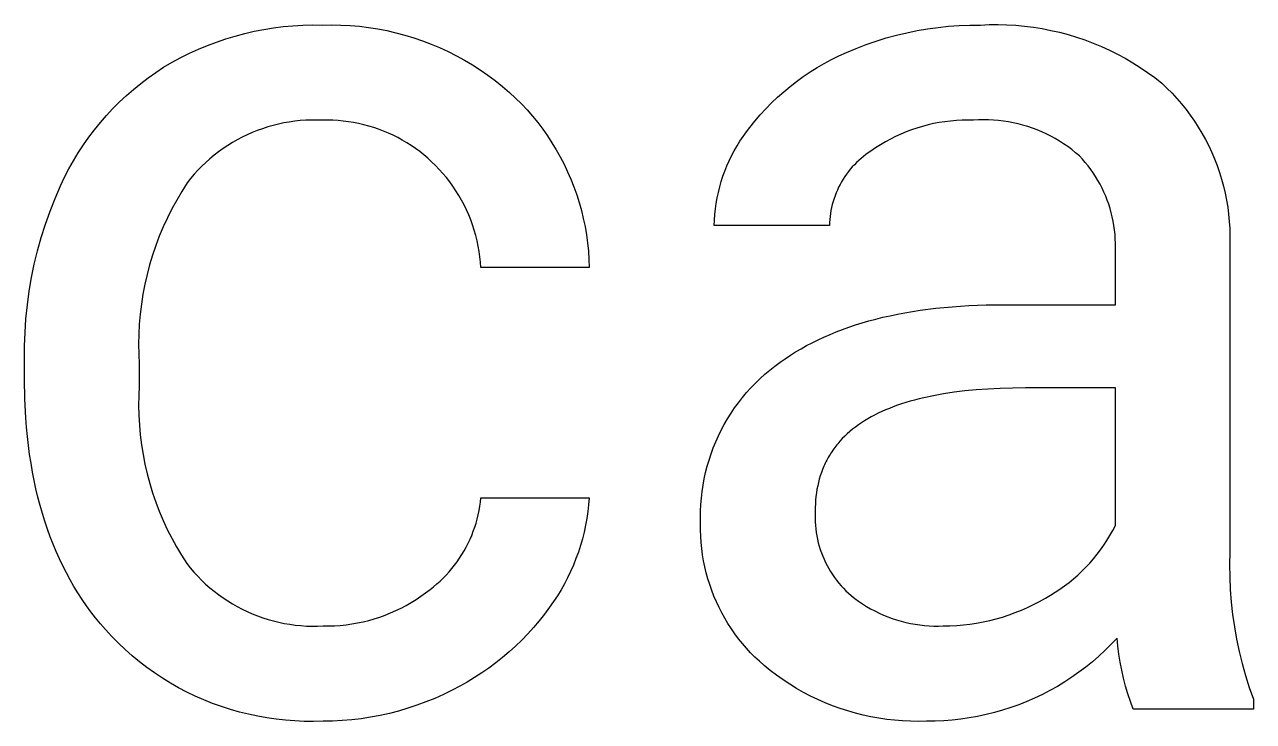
# Model space of a CAD drawing. Header units: millimetres. Extents: x 1434 to 4837, y 1889 to 4267.
# Drawn here: x 4181.44 to 4222.51, y 2036 to 2059.29 of the extents above; entities that cross this region are included whole.
import ezdxf

# ---------------------------------------------------------------- set-up
doc = ezdxf.new("R2010")
doc.units = ezdxf.units.MM
doc.header["$MEASUREMENT"] = 0
doc.layers.add('Domyślny', color=7, linetype='Continuous', true_color=0x000000)

msp = doc.modelspace()

# ---------------------------------------------------------------- linework, layer by layer
at = {"layer": 'Domyślny'}
for p, q in [((4188.483, 2058.91), (4188.799, 2058.994)), ((4188.799, 2058.994), (4189.118, 2059.067)), ((4189.118, 2059.067), (4189.44, 2059.13)), ((4189.44, 2059.13), (4189.763, 2059.182)), ((4189.763, 2059.182), (4190.087, 2059.223)), ((4190.087, 2059.223), (4190.413, 2059.253)), ((4190.413, 2059.253), (4190.74, 2059.272)), ((4190.74, 2059.272), (4191.067, 2059.28)), ((4191.067, 2059.28), (4191.394, 2059.278)), ((4191.394, 2059.278), (4191.704, 2059.283)), ((4191.704, 2059.283), (4192.014, 2059.277)), ((4192.014, 2059.277), (4192.323, 2059.261)), ((4192.323, 2059.261), (4192.631, 2059.234)), ((4192.631, 2059.234), (4192.939, 2059.196)), ((4192.939, 2059.196), (4193.245, 2059.148)), ((4193.245, 2059.148), (4193.549, 2059.089)), ((4193.549, 2059.089), (4193.851, 2059.02)), ((4193.851, 2059.02), (4194.15, 2058.941)), ((4210.577, 2058.938), (4210.922, 2059.021)), ((4210.922, 2059.021), (4211.269, 2059.092)), ((4211.269, 2059.092), (4211.618, 2059.152)), ((4211.618, 2059.152), (4211.969, 2059.2)), ((4211.969, 2059.2), (4212.322, 2059.237)), ((4212.322, 2059.237), (4212.675, 2059.262)), ((4212.675, 2059.262), (4213.029, 2059.276)), ((4213.029, 2059.276), (4213.384, 2059.278)), ((4213.384, 2059.278), (4213.679, 2059.29)), ((4213.679, 2059.29), (4213.975, 2059.293)), ((4213.975, 2059.293), (4214.271, 2059.285)), ((4214.271, 2059.285), (4214.566, 2059.268)), ((4214.566, 2059.268), (4214.861, 2059.241)), ((4214.861, 2059.241), (4215.155, 2059.204)), ((4215.155, 2059.204), (4215.447, 2059.157)), ((4215.447, 2059.157), (4215.737, 2059.1)), ((4215.737, 2059.1), (4216.026, 2059.034)), ((4216.026, 2059.034), (4216.312, 2058.958)), ((4216.312, 2058.958), (4216.595, 2058.873)), ((4187.251, 2058.469), (4187.554, 2058.594)), ((4187.554, 2058.594), (4187.86, 2058.71)), ((4187.86, 2058.71), (4188.17, 2058.815)), ((4188.17, 2058.815), (4188.483, 2058.91)), ((4194.15, 2058.941), (4194.446, 2058.851)), ((4194.446, 2058.851), (4194.739, 2058.751)), ((4194.739, 2058.751), (4195.029, 2058.641)), ((4195.029, 2058.641), (4195.314, 2058.521)), ((4209.232, 2058.495), (4209.562, 2058.622)), ((4209.562, 2058.622), (4209.897, 2058.738)), ((4209.897, 2058.738), (4210.236, 2058.844)), ((4210.236, 2058.844), (4210.577, 2058.938)), ((4216.595, 2058.873), (4216.875, 2058.778)), ((4216.875, 2058.778), (4217.152, 2058.673)), ((4217.152, 2058.673), (4217.426, 2058.56)), ((4217.426, 2058.56), (4217.695, 2058.437)), ((4186.373, 2058.032), (4186.661, 2058.187)), ((4186.661, 2058.187), (4186.954, 2058.333)), ((4186.954, 2058.333), (4187.251, 2058.469)), ((4195.314, 2058.521), (4195.596, 2058.392)), ((4195.596, 2058.392), (4195.872, 2058.252)), ((4195.872, 2058.252), (4196.144, 2058.104)), ((4208.407, 2058.122), (4208.654, 2058.243)), ((4208.654, 2058.243), (4208.906, 2058.356)), ((4208.906, 2058.356), (4209.232, 2058.495)), ((4217.695, 2058.437), (4217.96, 2058.306)), ((4217.96, 2058.306), (4218.221, 2058.165)), ((4218.221, 2058.165), (4218.476, 2058.016)), ((4185.828, 2057.695), (4186.09, 2057.867)), ((4186.09, 2057.867), (4186.373, 2058.032)), ((4196.144, 2058.104), (4196.41, 2057.945)), ((4196.41, 2057.945), (4196.671, 2057.778)), ((4196.671, 2057.778), (4196.926, 2057.602)), ((4207.693, 2057.709), (4207.926, 2057.855)), ((4207.926, 2057.855), (4208.164, 2057.992)), ((4208.164, 2057.992), (4208.407, 2058.122)), ((4218.476, 2058.016), (4218.727, 2057.859)), ((4218.727, 2057.859), (4218.972, 2057.693)), ((4185.081, 2057.126), (4185.323, 2057.324)), ((4185.323, 2057.324), (4185.573, 2057.514)), ((4185.573, 2057.514), (4185.828, 2057.695)), ((4196.926, 2057.602), (4197.174, 2057.418)), ((4197.174, 2057.418), (4197.416, 2057.225)), ((4207.024, 2057.225), (4207.241, 2057.394)), ((4207.241, 2057.394), (4207.464, 2057.555)), ((4207.464, 2057.555), (4207.693, 2057.709)), ((4218.972, 2057.693), (4219.211, 2057.519)), ((4219.211, 2057.519), (4219.445, 2057.337)), ((4219.445, 2057.337), (4219.619, 2057.172)), ((4184.616, 2056.706), (4184.845, 2056.92)), ((4184.845, 2056.92), (4185.081, 2057.126)), ((4197.416, 2057.225), (4197.652, 2057.023)), ((4197.652, 2057.023), (4197.853, 2056.835)), ((4206.607, 2056.866), (4206.812, 2057.049)), ((4206.812, 2057.049), (4207.024, 2057.225)), ((4219.619, 2057.172), (4219.787, 2057.002)), ((4219.787, 2057.002), (4219.949, 2056.826)), ((4184.182, 2056.256), (4184.395, 2056.485)), ((4184.395, 2056.485), (4184.616, 2056.706)), ((4197.853, 2056.835), (4198.048, 2056.64)), ((4198.048, 2056.64), (4198.236, 2056.439)), ((4206.215, 2056.479), (4206.407, 2056.676)), ((4206.407, 2056.676), (4206.607, 2056.866)), ((4219.949, 2056.826), (4220.105, 2056.644)), ((4220.105, 2056.644), (4220.255, 2056.457)), ((4183.976, 2056.019), (4184.182, 2056.256)), ((4190.655, 2056.081), (4190.471, 2056.061)), ((4190.84, 2056.094), (4190.655, 2056.081)), ((4191.025, 2056.101), (4190.84, 2056.094)), ((4191.21, 2056.101), (4191.025, 2056.101)), ((4191.394, 2056.096), (4191.21, 2056.101)), ((4191.569, 2056.097), (4191.394, 2056.096)), ((4191.743, 2056.093), (4191.569, 2056.097)), ((4191.917, 2056.083), (4191.743, 2056.093)), ((4192.09, 2056.067), (4191.917, 2056.083)), ((4198.236, 2056.439), (4198.417, 2056.231)), ((4198.417, 2056.231), (4198.591, 2056.018)), ((4205.85, 2056.067), (4206.029, 2056.276)), ((4206.029, 2056.276), (4206.215, 2056.479)), ((4212.581, 2056.086), (4212.389, 2056.069)), ((4212.773, 2056.096), (4212.581, 2056.086)), ((4212.965, 2056.099), (4212.773, 2056.096)), ((4213.157, 2056.096), (4212.965, 2056.099)), ((4213.323, 2056.105), (4213.157, 2056.096)), ((4213.49, 2056.108), (4213.323, 2056.105)), ((4213.656, 2056.106), (4213.49, 2056.108)), ((4213.823, 2056.098), (4213.656, 2056.106)), ((4213.989, 2056.084), (4213.823, 2056.098)), ((4214.154, 2056.065), (4213.989, 2056.084)), ((4220.255, 2056.457), (4220.398, 2056.265)), ((4220.398, 2056.265), (4220.535, 2056.069)), ((4183.59, 2055.526), (4183.779, 2055.776)), ((4183.779, 2055.776), (4183.976, 2056.019)), ((4189.046, 2055.68), (4188.877, 2055.605)), ((4189.218, 2055.749), (4189.046, 2055.68)), ((4189.392, 2055.812), (4189.218, 2055.749)), ((4189.568, 2055.869), (4189.392, 2055.812)), ((4189.746, 2055.92), (4189.568, 2055.869)), ((4189.925, 2055.964), (4189.746, 2055.92)), ((4190.106, 2056.003), (4189.925, 2055.964)), ((4190.288, 2056.035), (4190.106, 2056.003)), ((4190.471, 2056.061), (4190.288, 2056.035)), ((4192.263, 2056.045), (4192.09, 2056.067)), ((4192.435, 2056.018), (4192.263, 2056.045)), ((4192.606, 2055.984), (4192.435, 2056.018)), ((4192.776, 2055.945), (4192.606, 2055.984)), ((4192.944, 2055.9), (4192.776, 2055.945)), ((4193.11, 2055.85), (4192.944, 2055.9)), ((4193.275, 2055.793), (4193.11, 2055.85)), ((4193.438, 2055.731), (4193.275, 2055.793)), ((4193.599, 2055.664), (4193.438, 2055.731)), ((4193.757, 2055.591), (4193.599, 2055.664)), ((4198.591, 2056.018), (4198.757, 2055.798)), ((4198.757, 2055.798), (4198.916, 2055.573)), ((4205.454, 2055.552), (4205.564, 2055.704)), ((4205.564, 2055.704), (4205.678, 2055.852)), ((4205.678, 2055.852), (4205.85, 2056.067)), ((4210.902, 2055.705), (4210.724, 2055.632)), ((4211.081, 2055.773), (4210.902, 2055.705)), ((4211.263, 2055.835), (4211.081, 2055.773)), ((4211.447, 2055.89), (4211.263, 2055.835)), ((4211.633, 2055.939), (4211.447, 2055.89)), ((4211.82, 2055.981), (4211.633, 2055.939)), ((4212.009, 2056.017), (4211.82, 2055.981)), ((4212.199, 2056.046), (4212.009, 2056.017)), ((4212.389, 2056.069), (4212.199, 2056.046)), ((4214.319, 2056.039), (4214.154, 2056.065)), ((4214.483, 2056.008), (4214.319, 2056.039)), ((4214.645, 2055.972), (4214.483, 2056.008)), ((4214.806, 2055.93), (4214.645, 2055.972)), ((4214.966, 2055.882), (4214.806, 2055.93)), ((4215.124, 2055.829), (4214.966, 2055.882)), ((4215.28, 2055.77), (4215.124, 2055.829)), ((4215.434, 2055.706), (4215.28, 2055.77)), ((4215.585, 2055.636), (4215.434, 2055.706)), ((4220.535, 2056.069), (4220.665, 2055.867)), ((4220.665, 2055.867), (4220.788, 2055.662)), ((4183.238, 2055.008), (4183.41, 2055.27)), ((4183.41, 2055.27), (4183.59, 2055.526)), ((4188.387, 2055.346), (4188.23, 2055.248)), ((4188.547, 2055.438), (4188.387, 2055.346)), ((4188.711, 2055.524), (4188.547, 2055.438)), ((4188.877, 2055.605), (4188.711, 2055.524)), ((4193.913, 2055.513), (4193.757, 2055.591)), ((4194.066, 2055.43), (4193.913, 2055.513)), ((4194.216, 2055.342), (4194.066, 2055.43)), ((4194.363, 2055.248), (4194.216, 2055.342)), ((4198.916, 2055.573), (4199.067, 2055.343)), ((4199.067, 2055.343), (4199.21, 2055.107)), ((4205.252, 2055.238), (4205.35, 2055.397)), ((4205.35, 2055.397), (4205.454, 2055.552)), ((4210.043, 2055.277), (4209.881, 2055.174)), ((4210.209, 2055.374), (4210.043, 2055.277)), ((4210.378, 2055.466), (4210.209, 2055.374)), ((4210.55, 2055.552), (4210.378, 2055.466)), ((4210.724, 2055.632), (4210.55, 2055.552)), ((4215.734, 2055.562), (4215.585, 2055.636)), ((4215.881, 2055.482), (4215.734, 2055.562)), ((4216.024, 2055.397), (4215.881, 2055.482)), ((4216.165, 2055.308), (4216.024, 2055.397)), ((4216.302, 2055.213), (4216.165, 2055.308)), ((4220.788, 2055.662), (4220.904, 2055.452)), ((4220.904, 2055.452), (4221.013, 2055.239)), ((4183.076, 2054.741), (4183.238, 2055.008)), ((4187.779, 2054.924), (4187.637, 2054.806)), ((4187.926, 2055.038), (4187.779, 2054.924)), ((4188.076, 2055.146), (4187.926, 2055.038)), ((4188.23, 2055.248), (4188.076, 2055.146)), ((4194.507, 2055.15), (4194.363, 2055.248)), ((4194.647, 2055.047), (4194.507, 2055.15)), ((4194.784, 2054.939), (4194.647, 2055.047)), ((4194.917, 2054.826), (4194.784, 2054.939)), ((4199.21, 2055.107), (4199.345, 2054.867)), ((4199.345, 2054.867), (4199.472, 2054.622)), ((4204.99, 2054.742), (4205.071, 2054.91)), ((4205.071, 2054.91), (4205.159, 2055.076)), ((4205.159, 2055.076), (4205.252, 2055.238)), ((4209.474, 2054.886), (4209.395, 2054.82)), ((4209.555, 2054.948), (4209.474, 2054.886)), ((4209.638, 2055.008), (4209.555, 2054.948)), ((4209.723, 2055.065), (4209.638, 2055.008)), ((4209.881, 2055.174), (4209.723, 2055.065)), ((4216.436, 2055.114), (4216.302, 2055.213)), ((4216.566, 2055.01), (4216.436, 2055.114)), ((4216.693, 2054.902), (4216.566, 2055.01)), ((4216.793, 2054.795), (4216.693, 2054.902)), ((4221.013, 2055.239), (4221.114, 2055.022)), ((4221.114, 2055.022), (4221.208, 2054.801)), ((4182.779, 2054.189), (4182.923, 2054.467)), ((4182.923, 2054.467), (4183.076, 2054.741)), ((4187.365, 2054.556), (4187.236, 2054.423)), ((4187.499, 2054.683), (4187.365, 2054.556)), ((4187.637, 2054.806), (4187.499, 2054.683)), ((4195.046, 2054.71), (4194.917, 2054.826)), ((4195.176, 2054.583), (4195.046, 2054.71)), ((4195.302, 2054.452), (4195.176, 2054.583)), ((4195.424, 2054.317), (4195.302, 2054.452)), ((4199.472, 2054.622), (4199.59, 2054.373)), ((4204.844, 2054.398), (4204.914, 2054.571)), ((4204.914, 2054.571), (4204.99, 2054.742)), ((4209.036, 2054.456), (4208.972, 2054.376)), ((4209.103, 2054.534), (4209.036, 2054.456)), ((4209.172, 2054.609), (4209.103, 2054.534)), ((4209.244, 2054.682), (4209.172, 2054.609)), ((4209.318, 2054.752), (4209.244, 2054.682)), ((4209.395, 2054.82), (4209.318, 2054.752)), ((4216.889, 2054.684), (4216.793, 2054.795)), ((4216.981, 2054.57), (4216.889, 2054.684)), ((4217.07, 2054.453), (4216.981, 2054.57)), ((4217.154, 2054.333), (4217.07, 2054.453)), ((4221.208, 2054.801), (4221.294, 2054.578)), ((4221.294, 2054.578), (4221.373, 2054.352)), ((4182.645, 2053.906), (4182.779, 2054.189)), ((4186.991, 2054.146), (4186.876, 2054.001)), ((4187.111, 2054.287), (4186.991, 2054.146)), ((4187.236, 2054.423), (4187.111, 2054.287)), ((4195.54, 2054.177), (4195.424, 2054.317)), ((4195.652, 2054.034), (4195.54, 2054.177)), ((4195.759, 2053.886), (4195.652, 2054.034)), ((4199.59, 2054.373), (4199.7, 2054.121)), ((4199.7, 2054.121), (4199.801, 2053.864)), ((4204.672, 2053.864), (4204.723, 2054.044)), ((4204.723, 2054.044), (4204.781, 2054.222)), ((4204.781, 2054.222), (4204.844, 2054.398)), ((4208.744, 2054.036), (4208.694, 2053.947)), ((4208.796, 2054.124), (4208.744, 2054.036)), ((4208.852, 2054.21), (4208.796, 2054.124)), ((4208.911, 2054.294), (4208.852, 2054.21)), ((4208.972, 2054.376), (4208.911, 2054.294)), ((4217.234, 2054.21), (4217.154, 2054.333)), ((4217.31, 2054.085), (4217.234, 2054.21)), ((4217.382, 2053.957), (4217.31, 2054.085)), ((4221.373, 2054.352), (4221.444, 2054.123)), ((4221.444, 2054.123), (4221.507, 2053.892)), ((4182.462, 2053.483), (4182.645, 2053.906)), ((4186.696, 2053.718), (4186.526, 2053.428)), ((4186.876, 2054.001), (4186.696, 2053.718)), ((4195.86, 2053.736), (4195.759, 2053.886)), ((4195.956, 2053.581), (4195.86, 2053.736)), ((4199.801, 2053.864), (4199.893, 2053.605)), ((4204.588, 2053.5), (4204.627, 2053.683)), ((4204.627, 2053.683), (4204.672, 2053.864)), ((4208.563, 2053.669), (4208.526, 2053.573)), ((4208.604, 2053.763), (4208.563, 2053.669)), ((4208.647, 2053.855), (4208.604, 2053.763)), ((4208.694, 2053.947), (4208.647, 2053.855)), ((4217.449, 2053.826), (4217.382, 2053.957)), ((4217.512, 2053.694), (4217.449, 2053.826)), ((4217.57, 2053.559), (4217.512, 2053.694)), ((4221.507, 2053.892), (4221.562, 2053.659)), ((4221.562, 2053.659), (4221.609, 2053.424)), ((4182.293, 2053.053), (4182.462, 2053.483)), ((4186.526, 2053.428), (4186.365, 2053.133)), ((4196.047, 2053.424), (4195.956, 2053.581)), ((4196.132, 2053.263), (4196.047, 2053.424)), ((4196.212, 2053.099), (4196.132, 2053.263)), ((4199.893, 2053.605), (4199.976, 2053.342)), ((4199.976, 2053.342), (4200.05, 2053.077)), ((4204.529, 2053.131), (4204.555, 2053.316)), ((4204.555, 2053.316), (4204.588, 2053.5)), ((4208.434, 2053.28), (4208.41, 2053.181)), ((4208.461, 2053.379), (4208.434, 2053.28)), ((4208.492, 2053.477), (4208.461, 2053.379)), ((4208.526, 2053.573), (4208.492, 2053.477)), ((4217.624, 2053.423), (4217.57, 2053.559)), ((4217.673, 2053.284), (4217.624, 2053.423)), ((4217.717, 2053.145), (4217.673, 2053.284)), ((4221.609, 2053.424), (4221.648, 2053.188)), ((4182.14, 2052.618), (4182.293, 2053.053)), ((4186.215, 2052.833), (4186.075, 2052.528)), ((4186.365, 2053.133), (4186.215, 2052.833)), ((4196.285, 2052.933), (4196.212, 2053.099)), ((4196.353, 2052.765), (4196.285, 2052.933)), ((4200.05, 2053.077), (4200.115, 2052.809)), ((4200.115, 2052.809), (4200.171, 2052.539)), ((4204.496, 2052.758), (4204.51, 2052.945)), ((4204.51, 2052.945), (4204.529, 2053.131)), ((4208.358, 2052.878), (4208.347, 2052.776)), ((4208.372, 2052.979), (4208.358, 2052.878)), ((4208.389, 2053.08), (4208.372, 2052.979)), ((4208.41, 2053.181), (4208.389, 2053.08)), ((4217.757, 2053.003), (4217.717, 2053.145)), ((4217.792, 2052.861), (4217.757, 2053.003)), ((4217.822, 2052.717), (4217.792, 2052.861)), ((4221.648, 2053.188), (4221.679, 2052.95)), ((4221.679, 2052.95), (4221.702, 2052.712)), ((4182.001, 2052.178), (4182.14, 2052.618)), ((4186.075, 2052.528), (4185.946, 2052.218)), ((4196.415, 2052.594), (4196.353, 2052.765)), ((4196.471, 2052.421), (4196.415, 2052.594)), ((4196.521, 2052.246), (4196.471, 2052.421)), ((4200.171, 2052.539), (4200.217, 2052.267)), ((4204.49, 2052.572), (4204.496, 2052.758)), ((4208.337, 2052.572), (4204.49, 2052.572)), ((4208.34, 2052.674), (4208.337, 2052.572)), ((4208.347, 2052.776), (4208.34, 2052.674)), ((4217.847, 2052.573), (4217.822, 2052.717)), ((4217.867, 2052.427), (4217.847, 2052.573)), ((4217.882, 2052.281), (4217.867, 2052.427)), ((4221.702, 2052.712), (4221.716, 2052.473)), ((4221.716, 2052.473), (4221.723, 2052.233)), ((4181.877, 2051.733), (4182.001, 2052.178)), ((4185.946, 2052.218), (4185.827, 2051.904)), ((4196.565, 2052.069), (4196.521, 2052.246)), ((4196.602, 2051.891), (4196.565, 2052.069)), ((4200.217, 2052.267), (4200.255, 2051.994)), ((4200.255, 2051.994), (4200.283, 2051.72)), ((4217.892, 2052.135), (4217.882, 2052.281)), ((4217.897, 2051.989), (4217.892, 2052.135)), ((4217.897, 2051.842), (4217.897, 2051.989)), ((4221.723, 2052.233), (4221.721, 2051.994)), ((4221.721, 2051.994), (4221.721, 2041.658)), ((4181.769, 2051.285), (4181.877, 2051.733)), ((4185.719, 2051.586), (4185.622, 2051.264)), ((4185.827, 2051.904), (4185.719, 2051.586)), ((4196.633, 2051.712), (4196.602, 2051.891)), ((4196.658, 2051.532), (4196.633, 2051.712)), ((4200.283, 2051.72), (4200.301, 2051.445)), ((4217.893, 2051.695), (4217.897, 2051.842)), ((4217.893, 2049.93), (4217.893, 2051.695)), ((4181.675, 2050.833), (4181.769, 2051.285)), ((4185.622, 2051.264), (4185.536, 2050.94)), ((4196.677, 2051.351), (4196.658, 2051.532)), ((4196.69, 2051.17), (4196.677, 2051.351)), ((4200.31, 2051.17), (4196.69, 2051.17)), ((4200.301, 2051.445), (4200.31, 2051.17)), ((4181.598, 2050.378), (4181.675, 2050.833)), ((4185.536, 2050.94), (4185.462, 2050.613)), ((4181.536, 2049.92), (4181.598, 2050.378)), ((4185.462, 2050.613), (4185.398, 2050.283)), ((4181.489, 2049.461), (4181.536, 2049.92)), ((4185.346, 2049.951), (4185.305, 2049.618)), ((4185.398, 2050.283), (4185.346, 2049.951)), ((4212.999, 2049.9), (4213.576, 2049.923)), ((4213.576, 2049.923), (4214.17, 2049.93)), ((4214.17, 2049.93), (4217.893, 2049.93)), ((4185.305, 2049.618), (4185.276, 2049.283)), ((4209.891, 2049.449), (4210.126, 2049.507)), ((4210.126, 2049.507), (4210.366, 2049.562)), ((4210.366, 2049.562), (4210.611, 2049.612)), ((4210.611, 2049.612), (4210.859, 2049.659)), ((4210.859, 2049.659), (4211.369, 2049.742)), ((4211.369, 2049.742), (4211.895, 2049.81)), ((4211.895, 2049.81), (4212.438, 2049.862)), ((4212.438, 2049.862), (4212.999, 2049.9)), ((4181.458, 2049.001), (4181.489, 2049.461)), ((4185.276, 2049.283), (4185.258, 2048.948)), ((4208.565, 2049.02), (4208.775, 2049.101)), ((4208.775, 2049.101), (4208.99, 2049.178)), ((4208.99, 2049.178), (4209.209, 2049.251)), ((4209.209, 2049.251), (4209.432, 2049.321)), ((4209.432, 2049.321), (4209.659, 2049.387)), ((4209.659, 2049.387), (4209.891, 2049.449)), ((4181.443, 2048.54), (4181.458, 2049.001)), ((4185.258, 2048.948), (4185.251, 2048.612)), ((4207.765, 2048.659), (4207.959, 2048.755)), ((4207.959, 2048.755), (4208.157, 2048.847)), ((4208.157, 2048.847), (4208.359, 2048.936)), ((4208.359, 2048.936), (4208.565, 2049.02)), ((4181.444, 2048.078), (4181.443, 2048.54)), ((4185.251, 2048.612), (4185.256, 2048.277)), ((4185.256, 2048.277), (4185.273, 2047.941)), ((4207.034, 2048.238), (4207.21, 2048.349)), ((4207.21, 2048.349), (4207.391, 2048.456)), ((4207.391, 2048.456), (4207.576, 2048.56)), ((4207.576, 2048.56), (4207.765, 2048.659)), ((4181.444, 2047.435), (4181.444, 2048.078)), ((4185.273, 2047.941), (4185.273, 2047.22)), ((4206.348, 2047.743), (4206.518, 2047.877)), ((4206.518, 2047.877), (4206.693, 2048.005)), ((4206.693, 2048.005), (4206.861, 2048.123)), ((4206.861, 2048.123), (4207.034, 2048.238)), ((4205.866, 2047.308), (4206.022, 2047.458)), ((4206.022, 2047.458), (4206.182, 2047.604)), ((4206.182, 2047.604), (4206.348, 2047.743)), ((4181.455, 2046.78), (4181.444, 2047.435)), ((4185.273, 2047.22), (4185.257, 2046.891)), ((4205.571, 2046.991), (4205.716, 2047.152)), ((4205.716, 2047.152), (4205.866, 2047.308)), ((4212.868, 2047.045), (4212.504, 2047.001)), ((4213.246, 2047.081), (4212.868, 2047.045)), ((4213.637, 2047.11), (4213.246, 2047.081)), ((4214.042, 2047.13), (4213.637, 2047.11)), ((4214.461, 2047.142), (4214.042, 2047.13)), ((4214.894, 2047.146), (4214.461, 2047.142)), ((4217.893, 2047.146), (4214.894, 2047.146)), ((4217.893, 2042.547), (4217.893, 2047.146)), ((4181.486, 2046.143), (4181.455, 2046.78)), ((4185.257, 2046.891), (4185.253, 2046.561)), ((4205.171, 2046.479), (4205.299, 2046.654)), ((4205.299, 2046.654), (4205.432, 2046.825)), ((4205.432, 2046.825), (4205.571, 2046.991)), ((4210.89, 2046.659), (4210.747, 2046.613)), ((4211.036, 2046.702), (4210.89, 2046.659)), ((4211.185, 2046.743), (4211.036, 2046.702)), ((4211.338, 2046.782), (4211.185, 2046.743)), ((4211.494, 2046.82), (4211.338, 2046.782)), ((4211.817, 2046.888), (4211.494, 2046.82)), ((4212.154, 2046.948), (4211.817, 2046.888)), ((4212.504, 2047.001), (4212.154, 2046.948)), ((4185.253, 2046.561), (4185.261, 2046.232)), ((4185.261, 2046.232), (4185.279, 2045.903)), ((4204.935, 2046.116), (4205.05, 2046.299)), ((4205.05, 2046.299), (4205.171, 2046.479)), ((4209.846, 2046.24), (4209.731, 2046.178)), ((4209.965, 2046.299), (4209.846, 2046.24)), ((4210.086, 2046.356), (4209.965, 2046.299)), ((4210.212, 2046.412), (4210.086, 2046.356)), ((4210.341, 2046.465), (4210.212, 2046.412)), ((4210.473, 2046.517), (4210.341, 2046.465)), ((4210.608, 2046.566), (4210.473, 2046.517)), ((4210.747, 2046.613), (4210.608, 2046.566)), ((4181.51, 2045.831), (4181.486, 2046.143)), ((4181.539, 2045.523), (4181.51, 2045.831)), ((4185.279, 2045.903), (4185.309, 2045.574)), ((4204.724, 2045.738), (4204.826, 2045.929)), ((4204.826, 2045.929), (4204.935, 2046.116)), ((4209.207, 2045.841), (4209.113, 2045.768)), ((4209.305, 2045.912), (4209.207, 2045.841)), ((4209.407, 2045.982), (4209.305, 2045.912)), ((4209.511, 2046.049), (4209.407, 2045.982)), ((4209.619, 2046.115), (4209.511, 2046.049)), ((4209.731, 2046.178), (4209.619, 2046.115)), ((4181.573, 2045.22), (4181.539, 2045.523)), ((4185.309, 2045.574), (4185.35, 2045.247)), ((4204.54, 2045.346), (4204.628, 2045.543)), ((4204.628, 2045.543), (4204.724, 2045.738)), ((4208.77, 2045.453), (4208.692, 2045.37)), ((4208.85, 2045.535), (4208.77, 2045.453)), ((4208.934, 2045.614), (4208.85, 2045.535)), ((4209.022, 2045.692), (4208.934, 2045.614)), ((4209.113, 2045.768), (4209.022, 2045.692)), ((4181.613, 2044.921), (4181.573, 2045.22)), ((4185.35, 2045.247), (4185.402, 2044.922)), ((4204.383, 2044.942), (4204.458, 2045.145)), ((4204.458, 2045.145), (4204.54, 2045.346)), ((4208.418, 2045.015), (4208.387, 2044.969)), ((4208.449, 2045.062), (4208.418, 2045.015)), ((4208.481, 2045.107), (4208.449, 2045.062)), ((4208.514, 2045.152), (4208.481, 2045.107)), ((4208.548, 2045.197), (4208.514, 2045.152)), ((4208.583, 2045.241), (4208.548, 2045.197)), ((4208.619, 2045.284), (4208.583, 2045.241)), ((4208.692, 2045.37), (4208.619, 2045.284)), ((4181.658, 2044.627), (4181.613, 2044.921)), ((4181.708, 2044.337), (4181.658, 2044.627)), ((4185.402, 2044.922), (4185.466, 2044.598)), ((4185.466, 2044.598), (4185.54, 2044.277)), ((4204.254, 2044.529), (4204.315, 2044.737)), ((4204.315, 2044.737), (4204.383, 2044.942)), ((4208.174, 2044.578), (4208.152, 2044.527)), ((4208.198, 2044.629), (4208.174, 2044.578)), ((4208.222, 2044.679), (4208.198, 2044.629)), ((4208.248, 2044.729), (4208.222, 2044.679)), ((4208.274, 2044.778), (4208.248, 2044.729)), ((4208.301, 2044.826), (4208.274, 2044.778)), ((4208.329, 2044.874), (4208.301, 2044.826)), ((4208.358, 2044.922), (4208.329, 2044.874)), ((4208.387, 2044.969), (4208.358, 2044.922)), ((4181.763, 2044.051), (4181.708, 2044.337)), ((4185.54, 2044.277), (4185.625, 2043.958)), ((4204.154, 2044.107), (4204.2, 2044.319)), ((4204.2, 2044.319), (4204.254, 2044.529)), ((4208.033, 2044.21), (4208, 2044.1)), ((4208.069, 2044.318), (4208.033, 2044.21)), ((4208.109, 2044.423), (4208.069, 2044.318)), ((4208.13, 2044.476), (4208.109, 2044.423)), ((4208.152, 2044.527), (4208.13, 2044.476)), ((4181.824, 2043.77), (4181.763, 2044.051)), ((4181.89, 2043.493), (4181.824, 2043.77)), ((4185.625, 2043.958), (4185.721, 2043.643)), ((4204.083, 2043.68), (4204.115, 2043.894)), ((4204.115, 2043.894), (4204.154, 2044.107)), ((4207.923, 2043.759), (4207.904, 2043.641)), ((4207.946, 2043.875), (4207.923, 2043.759)), ((4207.971, 2043.989), (4207.946, 2043.875)), ((4208, 2044.1), (4207.971, 2043.989)), ((4181.961, 2043.221), (4181.89, 2043.493)), ((4185.721, 2043.643), (4185.828, 2043.331)), ((4196.675, 2043.332), (4196.69, 2043.476)), ((4196.69, 2043.476), (4200.31, 2043.476)), ((4200.31, 2043.476), (4200.292, 2043.244)), ((4204.042, 2043.249), (4204.059, 2043.465)), ((4204.059, 2043.465), (4204.083, 2043.68)), ((4207.877, 2043.4), (4207.868, 2043.276)), ((4207.889, 2043.521), (4207.877, 2043.4)), ((4207.904, 2043.641), (4207.889, 2043.521)), ((4182.037, 2042.953), (4181.961, 2043.221)), ((4182.119, 2042.689), (4182.037, 2042.953)), ((4185.828, 2043.331), (4185.946, 2043.023)), ((4185.946, 2043.023), (4186.074, 2042.719)), ((4196.602, 2042.906), (4196.631, 2043.047)), ((4196.631, 2043.047), (4196.655, 2043.19)), ((4196.655, 2043.19), (4196.675, 2043.332)), ((4200.266, 2043.014), (4200.232, 2042.784)), ((4200.292, 2043.244), (4200.266, 2043.014)), ((4204.031, 2042.816), (4204.033, 2043.032)), ((4204.033, 2043.032), (4204.042, 2043.249)), ((4207.861, 2043.022), (4207.857, 2042.905)), ((4207.863, 2043.15), (4207.861, 2043.022)), ((4207.868, 2043.276), (4207.863, 2043.15)), ((4182.206, 2042.43), (4182.119, 2042.689)), ((4186.074, 2042.719), (4186.212, 2042.42)), ((4196.486, 2042.49), (4196.53, 2042.627)), ((4196.53, 2042.627), (4196.568, 2042.766)), ((4196.568, 2042.766), (4196.602, 2042.906)), ((4200.19, 2042.556), (4200.141, 2042.329)), ((4200.232, 2042.784), (4200.19, 2042.556)), ((4204.036, 2042.599), (4204.031, 2042.816)), ((4204.035, 2042.393), (4204.036, 2042.599)), ((4207.857, 2042.905), (4207.857, 2042.787)), ((4207.857, 2042.787), (4207.861, 2042.67)), ((4207.861, 2042.67), (4207.869, 2042.553)), ((4207.869, 2042.553), (4207.88, 2042.436)), ((4217.805, 2042.378), (4217.893, 2042.547)), ((4182.298, 2042.175), (4182.206, 2042.43)), ((4182.396, 2041.925), (4182.298, 2042.175)), ((4186.212, 2042.42), (4186.361, 2042.126)), ((4186.361, 2042.126), (4186.519, 2041.837)), ((4196.33, 2042.087), (4196.386, 2042.219)), ((4196.386, 2042.219), (4196.439, 2042.354)), ((4196.439, 2042.354), (4196.486, 2042.49)), ((4200.141, 2042.329), (4200.085, 2042.104)), ((4204.041, 2042.188), (4204.035, 2042.393)), ((4204.053, 2041.982), (4204.041, 2042.188)), ((4207.88, 2042.436), (4207.896, 2042.32)), ((4207.896, 2042.32), (4207.916, 2042.204)), ((4207.916, 2042.204), (4207.939, 2042.089)), ((4217.612, 2042.051), (4217.711, 2042.213)), ((4217.711, 2042.213), (4217.805, 2042.378)), ((4182.499, 2041.678), (4182.396, 2041.925)), ((4186.519, 2041.837), (4186.687, 2041.553)), ((4196.059, 2041.578), (4196.133, 2041.702)), ((4196.133, 2041.702), (4196.203, 2041.828)), ((4196.203, 2041.828), (4196.268, 2041.956)), ((4196.268, 2041.956), (4196.33, 2042.087)), ((4200.021, 2041.881), (4199.949, 2041.66)), ((4200.085, 2042.104), (4200.021, 2041.881)), ((4204.073, 2041.777), (4204.053, 2041.982)), ((4204.1, 2041.573), (4204.073, 2041.777)), ((4207.939, 2042.089), (4207.966, 2041.975)), ((4207.966, 2041.975), (4207.997, 2041.862)), ((4207.997, 2041.862), (4208.032, 2041.75)), ((4208.032, 2041.75), (4208.071, 2041.639)), ((4217.283, 2041.586), (4217.398, 2041.737)), ((4217.398, 2041.737), (4217.508, 2041.892)), ((4217.508, 2041.892), (4217.612, 2042.051)), ((4182.607, 2041.437), (4182.499, 2041.678)), ((4182.72, 2041.199), (4182.607, 2041.437)), ((4186.687, 2041.553), (4186.865, 2041.276)), ((4195.812, 2041.223), (4195.899, 2041.339)), ((4195.899, 2041.339), (4195.981, 2041.457)), ((4195.981, 2041.457), (4196.059, 2041.578)), ((4199.87, 2041.442), (4199.784, 2041.226)), ((4199.949, 2041.66), (4199.87, 2041.442)), ((4204.134, 2041.37), (4204.1, 2041.573)), ((4204.175, 2041.168), (4204.134, 2041.37)), ((4208.071, 2041.639), (4208.113, 2041.529)), ((4208.113, 2041.529), (4208.159, 2041.421)), ((4208.159, 2041.421), (4208.209, 2041.315)), ((4208.209, 2041.315), (4208.262, 2041.21)), ((4216.909, 2041.156), (4217.039, 2041.295)), ((4217.039, 2041.295), (4217.164, 2041.438)), ((4217.164, 2041.438), (4217.283, 2041.586)), ((4221.721, 2041.658), (4221.712, 2041.24)), ((4182.839, 2040.966), (4182.72, 2041.199)), ((4182.963, 2040.738), (4182.839, 2040.966)), ((4186.865, 2041.276), (4186.981, 2041.13)), ((4186.981, 2041.13), (4187.103, 2040.989)), ((4187.103, 2040.989), (4187.228, 2040.853)), ((4195.431, 2040.791), (4195.532, 2040.894)), ((4195.532, 2040.894), (4195.629, 2041.001)), ((4195.629, 2041.001), (4195.723, 2041.11)), ((4195.723, 2041.11), (4195.812, 2041.223)), ((4199.691, 2041.014), (4199.59, 2040.804)), ((4199.784, 2041.226), (4199.691, 2041.014)), ((4204.222, 2040.968), (4204.175, 2041.168)), ((4204.277, 2040.769), (4204.222, 2040.968)), ((4208.262, 2041.21), (4208.319, 2041.107)), ((4208.319, 2041.107), (4208.379, 2041.006)), ((4208.379, 2041.006), (4208.442, 2040.908)), ((4208.442, 2040.908), (4208.509, 2040.811)), ((4216.494, 2040.767), (4216.637, 2040.892)), ((4216.637, 2040.892), (4216.775, 2041.022)), ((4216.775, 2041.022), (4216.909, 2041.156)), ((4221.712, 2041.24), (4221.716, 2040.822)), ((4183.092, 2040.514), (4182.963, 2040.738)), ((4183.227, 2040.294), (4183.092, 2040.514)), ((4187.228, 2040.853), (4187.359, 2040.72)), ((4187.359, 2040.72), (4187.494, 2040.592)), ((4187.494, 2040.592), (4187.634, 2040.469)), ((4187.634, 2040.469), (4187.777, 2040.351)), ((4194.995, 2040.415), (4195.108, 2040.503)), ((4195.108, 2040.503), (4195.219, 2040.596)), ((4195.219, 2040.596), (4195.326, 2040.692)), ((4195.326, 2040.692), (4195.431, 2040.791)), ((4199.483, 2040.599), (4199.369, 2040.397)), ((4199.59, 2040.804), (4199.483, 2040.599)), ((4204.338, 2040.572), (4204.277, 2040.769)), ((4204.406, 2040.378), (4204.338, 2040.572)), ((4208.509, 2040.811), (4208.579, 2040.717)), ((4208.579, 2040.717), (4208.652, 2040.625)), ((4208.652, 2040.625), (4208.728, 2040.536)), ((4208.728, 2040.536), (4208.807, 2040.449)), ((4216.041, 2040.421), (4216.196, 2040.531)), ((4216.196, 2040.531), (4216.347, 2040.646)), ((4216.347, 2040.646), (4216.494, 2040.767)), ((4221.716, 2040.822), (4221.734, 2040.405)), ((4183.367, 2040.079), (4183.227, 2040.294)), ((4183.512, 2039.868), (4183.367, 2040.079)), ((4187.777, 2040.351), (4187.925, 2040.238)), ((4187.925, 2040.238), (4188.076, 2040.13)), ((4188.076, 2040.13), (4188.231, 2040.028)), ((4194.361, 2039.975), (4194.525, 2040.076)), ((4194.525, 2040.076), (4194.686, 2040.184)), ((4194.686, 2040.184), (4194.842, 2040.297)), ((4194.842, 2040.297), (4194.995, 2040.415)), ((4199.248, 2040.199), (4199.12, 2040.005)), ((4199.369, 2040.397), (4199.248, 2040.199)), ((4204.48, 2040.186), (4204.406, 2040.378)), ((4204.561, 2039.997), (4204.48, 2040.186)), ((4208.807, 2040.449), (4208.889, 2040.365)), ((4208.889, 2040.365), (4208.974, 2040.283)), ((4208.974, 2040.283), (4209.061, 2040.205)), ((4209.061, 2040.205), (4209.186, 2040.108)), ((4209.186, 2040.108), (4209.314, 2040.016)), ((4215.361, 2040.012), (4215.556, 2040.123)), ((4215.556, 2040.123), (4215.721, 2040.217)), ((4215.721, 2040.217), (4215.883, 2040.316)), ((4215.883, 2040.316), (4216.041, 2040.421)), ((4221.734, 2040.405), (4221.766, 2039.988)), ((4183.662, 2039.661), (4183.512, 2039.868)), ((4183.818, 2039.459), (4183.662, 2039.661)), ((4188.231, 2040.028), (4188.39, 2039.93)), ((4188.39, 2039.93), (4188.551, 2039.839)), ((4188.551, 2039.839), (4188.716, 2039.752)), ((4188.716, 2039.752), (4188.884, 2039.672)), ((4188.884, 2039.672), (4189.054, 2039.598)), ((4193.673, 2039.626), (4193.85, 2039.704)), ((4193.85, 2039.704), (4194.023, 2039.789)), ((4194.023, 2039.789), (4194.194, 2039.879)), ((4194.194, 2039.879), (4194.361, 2039.975)), ((4198.986, 2039.815), (4198.815, 2039.583)), ((4199.12, 2040.005), (4198.986, 2039.815)), ((4204.649, 2039.81), (4204.561, 2039.997)), ((4204.743, 2039.627), (4204.649, 2039.81)), ((4209.314, 2040.016), (4209.445, 2039.927)), ((4209.445, 2039.927), (4209.579, 2039.844)), ((4209.579, 2039.844), (4209.715, 2039.765)), ((4209.715, 2039.765), (4209.855, 2039.691)), ((4209.855, 2039.691), (4209.997, 2039.621)), ((4214.55, 2039.637), (4214.757, 2039.72)), ((4214.757, 2039.72), (4214.962, 2039.811)), ((4214.962, 2039.811), (4215.163, 2039.908)), ((4215.163, 2039.908), (4215.361, 2040.012)), ((4221.766, 2039.988), (4221.811, 2039.573)), ((4183.978, 2039.261), (4183.818, 2039.459)), ((4184.145, 2039.068), (4183.978, 2039.261)), ((4189.054, 2039.598), (4189.227, 2039.529)), ((4189.227, 2039.529), (4189.402, 2039.466)), ((4189.402, 2039.466), (4189.579, 2039.41)), ((4189.579, 2039.41), (4189.758, 2039.36)), ((4189.758, 2039.36), (4189.939, 2039.315)), ((4189.939, 2039.315), (4190.121, 2039.278)), ((4190.121, 2039.278), (4190.304, 2039.246)), ((4190.304, 2039.246), (4190.488, 2039.221)), ((4192.186, 2039.231), (4192.377, 2039.257)), ((4192.377, 2039.257), (4192.567, 2039.29)), ((4192.567, 2039.29), (4192.756, 2039.33)), ((4192.756, 2039.33), (4192.944, 2039.377)), ((4192.944, 2039.377), (4193.129, 2039.43)), ((4193.129, 2039.43), (4193.313, 2039.489)), ((4193.313, 2039.489), (4193.494, 2039.555)), ((4193.494, 2039.555), (4193.673, 2039.626)), ((4198.637, 2039.357), (4198.451, 2039.137)), ((4198.815, 2039.583), (4198.637, 2039.357)), ((4204.843, 2039.447), (4204.743, 2039.627)), ((4204.949, 2039.27), (4204.843, 2039.447)), ((4205.061, 2039.097), (4204.949, 2039.27)), ((4209.997, 2039.621), (4210.141, 2039.557)), ((4210.141, 2039.557), (4210.287, 2039.497)), ((4210.287, 2039.497), (4210.435, 2039.443)), ((4210.435, 2039.443), (4210.585, 2039.393)), ((4210.585, 2039.393), (4210.737, 2039.349)), ((4210.737, 2039.349), (4210.89, 2039.31)), ((4210.89, 2039.31), (4211.044, 2039.276)), ((4211.044, 2039.276), (4211.199, 2039.248)), ((4211.199, 2039.248), (4211.356, 2039.225)), ((4212.814, 2039.224), (4213.036, 2039.25)), ((4213.036, 2039.25), (4213.257, 2039.284)), ((4213.257, 2039.284), (4213.477, 2039.324)), ((4213.477, 2039.324), (4213.695, 2039.372)), ((4213.695, 2039.372), (4213.912, 2039.428)), ((4213.912, 2039.428), (4214.127, 2039.49)), ((4214.127, 2039.49), (4214.34, 2039.56)), ((4214.34, 2039.56), (4214.55, 2039.637)), ((4221.811, 2039.573), (4221.87, 2039.159)), ((4184.358, 2038.838), (4184.145, 2039.068)), ((4184.578, 2038.615), (4184.358, 2038.838)), ((4190.488, 2039.221), (4190.673, 2039.202)), ((4190.673, 2039.202), (4190.859, 2039.189)), ((4190.859, 2039.189), (4191.044, 2039.183)), ((4191.044, 2039.183), (4191.23, 2039.184)), ((4191.23, 2039.184), (4191.416, 2039.19)), ((4191.416, 2039.19), (4191.609, 2039.19)), ((4191.609, 2039.19), (4191.802, 2039.197)), ((4191.802, 2039.197), (4191.994, 2039.21)), ((4191.994, 2039.21), (4192.186, 2039.231)), ((4198.258, 2038.923), (4198.058, 2038.715)), ((4198.451, 2039.137), (4198.258, 2038.923)), ((4205.179, 2038.929), (4205.061, 2039.097)), ((4205.302, 2038.764), (4205.179, 2038.929)), ((4211.356, 2039.225), (4211.513, 2039.207)), ((4211.513, 2039.207), (4211.67, 2039.195)), ((4211.67, 2039.195), (4211.828, 2039.188)), ((4211.828, 2039.188), (4211.986, 2039.187)), ((4211.986, 2039.187), (4212.144, 2039.19)), ((4212.144, 2039.19), (4212.367, 2039.194)), ((4212.367, 2039.194), (4212.591, 2039.205)), ((4212.591, 2039.205), (4212.814, 2039.224)), ((4221.87, 2039.159), (4221.943, 2038.748)), ((4184.807, 2038.4), (4184.578, 2038.615)), ((4197.852, 2038.515), (4197.638, 2038.321)), ((4198.058, 2038.715), (4197.852, 2038.515)), ((4205.432, 2038.604), (4205.302, 2038.764)), ((4205.566, 2038.448), (4205.432, 2038.604)), ((4205.706, 2038.296), (4205.566, 2038.448)), ((4217.758, 2038.578), (4217.555, 2038.377)), ((4217.955, 2038.786), (4217.758, 2038.578)), ((4217.979, 2038.515), (4217.955, 2038.786)), ((4218.013, 2038.245), (4217.979, 2038.515)), ((4221.943, 2038.748), (4222.029, 2038.339)), ((4185.042, 2038.193), (4184.807, 2038.4)), ((4185.284, 2037.994), (4185.042, 2038.193)), ((4197.419, 2038.134), (4197.193, 2037.955)), ((4197.638, 2038.321), (4197.419, 2038.134)), ((4205.851, 2038.15), (4205.706, 2038.296)), ((4206.001, 2038.009), (4205.851, 2038.15)), ((4206.155, 2037.873), (4206.001, 2038.009)), ((4217.345, 2038.182), (4217.128, 2037.995)), ((4217.555, 2038.377), (4217.345, 2038.182)), ((4218.055, 2037.977), (4218.013, 2038.245)), ((4222.029, 2038.339), (4222.129, 2037.933)), ((4185.533, 2037.803), (4185.284, 2037.994)), ((4185.788, 2037.621), (4185.533, 2037.803)), ((4186.05, 2037.448), (4185.788, 2037.621)), ((4196.725, 2037.619), (4196.483, 2037.463)), ((4196.962, 2037.783), (4196.725, 2037.619)), ((4197.193, 2037.955), (4196.962, 2037.783)), ((4206.362, 2037.704), (4206.155, 2037.873)), ((4206.574, 2037.542), (4206.362, 2037.704)), ((4216.677, 2037.642), (4216.443, 2037.478)), ((4216.906, 2037.815), (4216.677, 2037.642)), ((4217.128, 2037.995), (4216.906, 2037.815)), ((4218.106, 2037.709), (4218.055, 2037.977)), ((4218.166, 2037.444), (4218.106, 2037.709)), ((4222.129, 2037.933), (4222.242, 2037.531)), ((4186.317, 2037.284), (4186.05, 2037.448)), ((4186.589, 2037.128), (4186.317, 2037.284)), ((4196.236, 2037.315), (4195.984, 2037.175)), ((4196.483, 2037.463), (4196.236, 2037.315)), ((4206.792, 2037.388), (4206.574, 2037.542)), ((4207.015, 2037.24), (4206.792, 2037.388)), ((4207.243, 2037.101), (4207.015, 2037.24)), ((4216.203, 2037.321), (4215.958, 2037.172)), ((4216.443, 2037.478), (4216.203, 2037.321)), ((4218.235, 2037.18), (4218.166, 2037.444)), ((4222.242, 2037.531), (4222.368, 2037.133)), ((4186.867, 2036.983), (4186.589, 2037.128)), ((4187.149, 2036.847), (4186.867, 2036.983)), ((4187.436, 2036.72), (4187.149, 2036.847)), ((4195.441, 2036.902), (4195.149, 2036.771)), ((4195.728, 2037.043), (4195.441, 2036.902)), ((4195.984, 2037.175), (4195.728, 2037.043)), ((4207.475, 2036.969), (4207.243, 2037.101)), ((4207.711, 2036.845), (4207.475, 2036.969)), ((4207.952, 2036.729), (4207.711, 2036.845)), ((4215.196, 2036.777), (4214.934, 2036.663)), ((4215.455, 2036.9), (4215.196, 2036.777)), ((4215.709, 2037.032), (4215.455, 2036.9)), ((4215.958, 2037.172), (4215.709, 2037.032)), ((4218.312, 2036.92), (4218.235, 2037.18)), ((4218.398, 2036.661), (4218.312, 2036.92)), ((4222.368, 2037.133), (4222.507, 2036.739)), ((4187.727, 2036.603), (4187.436, 2036.72)), ((4188.022, 2036.497), (4187.727, 2036.603)), ((4188.32, 2036.4), (4188.022, 2036.497)), ((4188.622, 2036.314), (4188.32, 2036.4)), ((4194.25, 2036.438), (4193.944, 2036.347)), ((4194.554, 2036.539), (4194.25, 2036.438)), ((4194.854, 2036.65), (4194.554, 2036.539)), ((4195.149, 2036.771), (4194.854, 2036.65)), ((4208.196, 2036.622), (4207.952, 2036.729)), ((4208.444, 2036.522), (4208.196, 2036.622)), ((4208.695, 2036.431), (4208.444, 2036.522)), ((4208.949, 2036.349), (4208.695, 2036.431)), ((4214.125, 2036.373), (4213.85, 2036.295)), ((4214.398, 2036.46), (4214.125, 2036.373)), ((4214.668, 2036.557), (4214.398, 2036.46)), ((4214.934, 2036.663), (4214.668, 2036.557)), ((4218.492, 2036.406), (4218.398, 2036.661)), ((4222.507, 2036.406), (4218.492, 2036.406)), ((4222.507, 2036.739), (4222.507, 2036.406)), ((4188.926, 2036.238), (4188.622, 2036.314)), ((4189.233, 2036.172), (4188.926, 2036.238)), ((4189.541, 2036.117), (4189.233, 2036.172)), ((4189.852, 2036.072), (4189.541, 2036.117)), ((4190.163, 2036.038), (4189.852, 2036.072)), ((4190.476, 2036.015), (4190.163, 2036.038)), ((4190.789, 2036.002), (4190.476, 2036.015)), ((4191.103, 2036), (4190.789, 2036.002)), ((4191.416, 2036.008), (4191.103, 2036)), ((4191.736, 2036.013), (4191.416, 2036.008)), ((4192.055, 2036.028), (4191.736, 2036.013)), ((4192.374, 2036.055), (4192.055, 2036.028)), ((4192.691, 2036.092), (4192.374, 2036.055)), ((4193.008, 2036.14), (4192.691, 2036.092)), ((4193.322, 2036.198), (4193.008, 2036.14)), ((4193.634, 2036.268), (4193.322, 2036.198)), ((4193.944, 2036.347), (4193.634, 2036.268)), ((4209.205, 2036.275), (4208.949, 2036.349)), ((4209.464, 2036.21), (4209.205, 2036.275)), ((4209.725, 2036.153), (4209.464, 2036.21)), ((4209.988, 2036.106), (4209.725, 2036.153)), ((4210.252, 2036.067), (4209.988, 2036.106)), ((4210.517, 2036.037), (4210.252, 2036.067)), ((4210.784, 2036.017), (4210.517, 2036.037)), ((4211.05, 2036.005), (4210.784, 2036.017)), ((4211.317, 2036.002), (4211.05, 2036.005)), ((4211.584, 2036.008), (4211.317, 2036.002)), ((4211.871, 2036.011), (4211.584, 2036.008)), ((4212.157, 2036.023), (4211.871, 2036.011)), ((4212.442, 2036.044), (4212.157, 2036.023)), ((4212.727, 2036.075), (4212.442, 2036.044)), ((4213.01, 2036.116), (4212.727, 2036.075)), ((4213.292, 2036.166), (4213.01, 2036.116)), ((4213.572, 2036.226), (4213.292, 2036.166)), ((4213.85, 2036.295), (4213.572, 2036.226))]:
    msp.add_line(p, q, dxfattribs=at)

doc.saveas('drawing.dxf')
